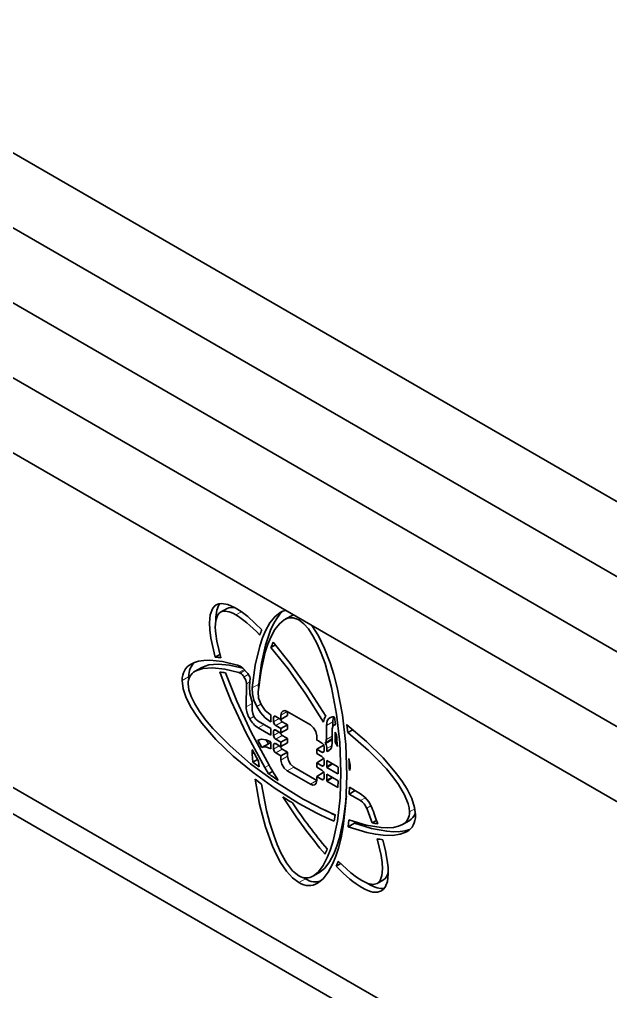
# Model space of a CAD drawing. Extents: x 291 to 828, y 188 to 662.
# Drawn here: x 691.95 to 711.26, y 629.25 to 660.99 of the extents above; entities that cross this region are included whole.
import ezdxf

# ---------------------------------------------------------------- set-up
doc = ezdxf.new("R2010")
doc.units = 0

msp = doc.modelspace()

# ---------------------------------------------------------------- linework, layer by layer
at = {"color": 7, "lineweight": 35}
for p, q in [((684.196, 660.994), (730.695, 634.147)), ((682.075, 659.769), (728.574, 632.923)), ((682.075, 659.769), (728.574, 632.923)), ((679.953, 658.544), (726.453, 631.698)), ((679.953, 658.544), (726.453, 631.698)), ((677.832, 657.319), (724.331, 630.473)), ((677.832, 657.319), (724.331, 630.473)), ((675.711, 656.095), (722.21, 629.248)), ((688.35, 637.872), (717.967, 620.773)), ((717.967, 619.909), (688.35, 637.008))]:
    msp.add_line(p, q, dxfattribs=at)
at = {"color": 7, "lineweight": 35, "ltscale": 0.006124}
for p, q in [((698.524, 641.635), (698.736, 641.758)), ((700.498, 638.137), (700.71, 638.26)), ((700.498, 637.84), (700.71, 637.963)), ((700.498, 637.395), (700.71, 637.517)), ((700.498, 637.246), (700.71, 637.368)), ((700.498, 636.949), (700.71, 637.071)), ((702.69, 634.628), (702.902, 634.75)), ((703.638, 632.776), (703.85, 632.899))]:
    msp.add_line(p, q, dxfattribs=at)
at = {"color": 7, "lineweight": 13, "ltscale": 0.00524}
msp.add_line((699.022, 641.547), (699.204, 641.652), dxfattribs=at)
at = {"color": 7, "lineweight": 35, "ltscale": 0.006122}
for p, q in [((700.607, 641.389), (700.819, 641.511)), ((697.697, 639.708), (697.91, 639.83)), ((701.665, 637.166), (701.877, 637.289)), ((701.665, 636.721), (701.877, 636.843)), ((704.468, 634.704), (704.68, 634.826))]:
    msp.add_line(p, q, dxfattribs=at)
at = {"color": 7, "lineweight": 13, "ltscale": 0.001617}
msp.add_line((701.081, 641.382), (701.137, 641.415), dxfattribs=at)
at = {"color": 7, "lineweight": 35, "ltscale": 0.004251}
msp.add_line((700.171, 640.485), (700.319, 640.57), dxfattribs=at)
at = {"color": 7, "lineweight": 35, "ltscale": 0.004394}
msp.add_line((698.349, 640.171), (698.501, 640.259), dxfattribs=at)
at = {"color": 7, "lineweight": 13, "ltscale": 0.005139}
msp.add_line((699.121, 639.667), (699.299, 639.77), dxfattribs=at)
at = {"color": 7, "lineweight": 13, "ltscale": 0.004618}
msp.add_line((699.169, 639.646), (699.329, 639.739), dxfattribs=at)
at = {"color": 7, "lineweight": 13, "ltscale": 0.006123}
for p, q in [((697.27, 639.406), (697.482, 639.529)), ((699.558, 639.166), (699.77, 639.288)), ((700.328, 637.492), (700.54, 637.615))]:
    msp.add_line(p, q, dxfattribs=at)
at = {"color": 7, "lineweight": 35, "ltscale": 0.002027}
msp.add_line((697.482, 639.529), (697.486, 639.448), dxfattribs=at)
at = {"color": 7, "lineweight": 13, "ltscale": 0.003982}
msp.add_line((699.29, 639.527), (699.428, 639.607), dxfattribs=at)
at = {"color": 7, "lineweight": 13, "ltscale": 0.00326}
msp.add_line((699.367, 639.299), (699.48, 639.364), dxfattribs=at)
at = {"color": 7, "lineweight": 35, "ltscale": 0.006354}
msp.add_line((699.466, 639.229), (699.494, 639.482), dxfattribs=at)
at = {"color": 7, "lineweight": 35, "ltscale": 0.018886}
msp.add_line((699.367, 639.299), (699.363, 638.544), dxfattribs=at)
at = {"color": 7, "lineweight": 13, "ltscale": 0.005647}
msp.add_line((699.363, 638.544), (699.559, 638.657), dxfattribs=at)
at = {"color": 7, "lineweight": 35, "ltscale": 0.006635}
msp.add_line((699.558, 638.43), (699.559, 638.696), dxfattribs=at)
at = {"color": 7, "lineweight": 13, "ltscale": 0.003975}
msp.add_line((699.708, 638.552), (699.845, 638.631), dxfattribs=at)
at = {"color": 7, "lineweight": 13, "ltscale": 0.00397}
msp.add_line((699.478, 638.154), (699.615, 638.233), dxfattribs=at)
at = {"color": 7, "lineweight": 35, "ltscale": 0.011932}
for p, q in [((700.171, 637.844), (699.758, 638.083)), ((699.758, 637.858), (700.171, 637.619))]:
    msp.add_line(p, q, dxfattribs=at)
at = {"color": 7, "lineweight": 35, "ltscale": 0.000604319}
msp.add_line((700.169, 638.284), (700.148, 638.296), dxfattribs=at)
at = {"color": 7, "lineweight": 13, "ltscale": 0.000572904}
msp.add_line((700.148, 638.071), (700.168, 638.083), dxfattribs=at)
at = {"color": 7, "lineweight": 35, "ltscale": 0.000910683}
msp.add_line((700.166, 638.247), (700.169, 638.284), dxfattribs=at)
at = {"color": 7, "lineweight": 35, "ltscale": 0.003342}
for p, q in [((700.166, 638.114), (700.166, 638.247)), ((700.166, 637.222), (700.166, 637.356)), ((701.997, 636.744), (701.997, 636.61))]:
    msp.add_line(p, q, dxfattribs=at)
at = {"color": 7, "lineweight": 13, "ltscale": 0.002043}
for p, q in [((700.257, 638.194), (700.328, 638.235)), ((700.257, 637.749), (700.328, 637.789))]:
    msp.add_line(p, q, dxfattribs=at)
at = {"color": 7, "lineweight": 35, "ltscale": 0.001671}
for p, q in [((700.257, 638.194), (700.257, 638.127)), ((700.257, 638.127), (700.257, 638.061)), ((700.257, 637.749), (700.257, 637.682)), ((701.905, 637.176), (701.905, 637.243)), ((701.905, 637.109), (701.905, 637.176)), ((701.905, 636.73), (701.905, 636.797)), ((701.905, 636.285), (701.905, 636.352)), ((701.905, 636.218), (701.905, 636.285))]:
    msp.add_line(p, q, dxfattribs=at)
at = {"color": 7, "lineweight": 13, "ltscale": 0.005385}
for p, q in [((700.257, 638.061), (700.444, 638.168)), ((700.257, 637.169), (700.444, 637.277))]:
    msp.add_line(p, q, dxfattribs=at)
at = {"color": 7, "lineweight": 35, "ltscale": 0.003297}
for p, q in [((700.442, 638.169), (700.328, 638.235)), ((700.328, 637.938), (700.442, 637.872)), ((700.442, 637.278), (700.328, 637.344)), ((700.328, 637.047), (700.442, 636.981))]:
    msp.add_line(p, q, dxfattribs=at)
at = {"color": 7, "lineweight": 35, "ltscale": 0.001594}
for p, q in [((700.498, 638.137), (700.442, 638.169)), ((700.442, 637.872), (700.498, 637.84)), ((700.442, 637.426), (700.498, 637.395)), ((700.498, 637.246), (700.442, 637.278)), ((700.442, 636.981), (700.498, 636.949))]:
    msp.add_line(p, q, dxfattribs=at)
at = {"color": 7, "lineweight": 13, "ltscale": 0.005904}
for p, q in [((700.498, 638.276), (700.702, 638.394)), ((701.461, 636.018), (701.665, 636.136))]:
    msp.add_line(p, q, dxfattribs=at)
at = {"color": 7, "lineweight": 35, "ltscale": 0.003468}
for p, q in [((700.498, 638.276), (700.498, 638.137)), ((701.665, 637.463), (701.665, 637.602))]:
    msp.add_line(p, q, dxfattribs=at)
at = {"color": 7, "lineweight": 35, "ltscale": 0.021892}
for p, q in [((701.461, 637.956), (700.702, 638.394)), ((700.702, 636.456), (701.461, 636.018))]:
    msp.add_line(p, q, dxfattribs=at)
at = {"color": 7, "lineweight": 35, "ltscale": 0.00325}
msp.add_line((700.71, 638.39), (700.71, 638.26), dxfattribs=at)
at = {"color": 7, "lineweight": 35, "ltscale": 0.000612796}
msp.add_line((702.117, 638.202), (702.095, 638.191), dxfattribs=at)
at = {"color": 7, "lineweight": 35, "ltscale": 0.006218}
msp.add_line((702.277, 637.965), (702.245, 638.212), dxfattribs=at)
at = {"color": 7, "lineweight": 13, "ltscale": 0.005612}
for p, q in [((699.758, 637.858), (699.952, 637.97)), ((701.98, 637.476), (702.174, 637.588))]:
    msp.add_line(p, q, dxfattribs=at)
at = {"color": 7, "lineweight": 35, "ltscale": 0.000711631}
msp.add_line((700.148, 638.071), (700.173, 638.057), dxfattribs=at)
at = {"color": 7, "lineweight": 35, "ltscale": 0.00334}
for p, q in [((700.166, 637.668), (700.166, 637.802)), ((701.997, 636.298), (701.997, 636.165))]:
    msp.add_line(p, q, dxfattribs=at)
at = {"color": 7, "lineweight": 13, "ltscale": 0.006122}
for p, q in [((700.328, 637.938), (700.54, 638.06)), ((700.328, 637.047), (700.54, 637.169)), ((700.702, 636.456), (700.914, 636.578))]:
    msp.add_line(p, q, dxfattribs=at)
at = {"color": 7, "lineweight": 35, "ltscale": 0.003296}
for p, q in [((700.442, 637.724), (700.328, 637.789)), ((700.54, 638.06), (700.655, 637.995)), ((700.328, 637.492), (700.442, 637.426)), ((700.54, 637.615), (700.655, 637.549)), ((700.54, 637.169), (700.655, 637.103))]:
    msp.add_line(p, q, dxfattribs=at)
at = {"color": 7, "lineweight": 35, "ltscale": 0.003712}
for p, q in [((700.498, 637.84), (700.498, 637.692)), ((700.71, 637.517), (700.71, 637.368)), ((700.498, 637.395), (700.498, 637.246)), ((701.665, 637.018), (701.665, 637.166)), ((701.665, 636.572), (701.665, 636.721))]:
    msp.add_line(p, q, dxfattribs=at)
at = {"color": 7, "lineweight": 35, "ltscale": 0.006125}
for p, q in [((700.498, 637.692), (700.71, 637.814)), ((701.941, 637.363), (702.153, 637.486)), ((701.949, 637.35), (702.162, 637.473)), ((699.874, 637.218), (700.086, 637.34))]:
    msp.add_line(p, q, dxfattribs=at)
at = {"color": 7, "lineweight": 35, "ltscale": 0.001596}
for p, q in [((700.655, 637.995), (700.71, 637.963)), ((700.655, 637.549), (700.71, 637.517)), ((701.72, 637.431), (701.665, 637.463)), ((701.665, 637.166), (701.72, 637.134)), ((700.655, 637.103), (700.71, 637.071)), ((701.72, 636.986), (701.665, 637.018)), ((701.665, 636.721), (701.72, 636.689)), ((701.72, 636.54), (701.665, 636.572)), ((701.665, 636.275), (701.72, 636.243))]:
    msp.add_line(p, q, dxfattribs=at)
at = {"color": 7, "lineweight": 35, "ltscale": 0.003711}
msp.add_line((700.71, 637.963), (700.71, 637.814), dxfattribs=at)
at = {"color": 7, "lineweight": 13, "ltscale": 0.006125}
for p, q in [((701.98, 637.936), (702.192, 638.058)), ((700.498, 636.81), (700.71, 636.932)), ((701.081, 632.805), (701.294, 632.928))]:
    msp.add_line(p, q, dxfattribs=at)
at = {"color": 7, "lineweight": 35, "ltscale": 0.011487}
msp.add_line((701.98, 637.936), (701.98, 637.476), dxfattribs=at)
at = {"color": 7, "lineweight": 35, "ltscale": 0.011485}
msp.add_line((702.174, 637.364), (702.174, 637.823), dxfattribs=at)
at = {"color": 7, "lineweight": 35, "ltscale": 0.003752}
msp.add_line((702.192, 638.058), (702.192, 637.908), dxfattribs=at)
at = {"color": 7, "lineweight": 35, "ltscale": 0.001237}
msp.add_line((702.233, 637.953), (702.275, 637.977), dxfattribs=at)
at = {"color": 7, "lineweight": 35, "ltscale": 0.000311178}
msp.add_line((702.233, 637.953), (702.244, 637.958), dxfattribs=at)
at = {"color": 7, "lineweight": 13, "ltscale": 0.000916036}
msp.add_line((702.244, 637.958), (702.275, 637.976), dxfattribs=at)
at = {"color": 7, "lineweight": 35, "ltscale": 0.000123925}
msp.add_line((702.645, 637.96), (702.641, 637.963), dxfattribs=at)
at = {"color": 7, "lineweight": 35, "ltscale": 0.000145608}
msp.add_line((702.641, 637.963), (702.646, 637.96), dxfattribs=at)
at = {"color": 7, "lineweight": 35, "ltscale": 0.006431}
msp.add_line((702.646, 637.96), (702.68, 637.705), dxfattribs=at)
at = {"color": 7, "lineweight": 35, "ltscale": 0.004762}
msp.add_line((702.68, 637.705), (702.844, 637.8), dxfattribs=at)
at = {"color": 7, "lineweight": 35, "ltscale": 0.006866}
msp.add_line((699.745, 637.46), (699.874, 637.218), dxfattribs=at)
at = {"color": 7, "lineweight": 35, "ltscale": 0.003678}
msp.add_line((700.017, 637.47), (700.086, 637.34), dxfattribs=at)
at = {"color": 7, "lineweight": 13, "ltscale": 0.005384}
msp.add_line((700.257, 637.615), (700.444, 637.723), dxfattribs=at)
at = {"color": 7, "lineweight": 35, "ltscale": 0.001669}
for p, q in [((700.257, 637.682), (700.257, 637.615)), ((700.257, 637.236), (700.257, 637.169)), ((701.905, 636.664), (701.905, 636.73))]:
    msp.add_line(p, q, dxfattribs=at)
at = {"color": 7, "lineweight": 35, "ltscale": 0.001595}
msp.add_line((700.498, 637.692), (700.442, 637.724), dxfattribs=at)
at = {"color": 7, "lineweight": 35, "ltscale": 0.000386819}
for p, q in [((702.153, 637.486), (702.162, 637.473)), ((701.941, 637.363), (701.949, 637.35))]:
    msp.add_line(p, q, dxfattribs=at)
at = {"color": 7, "lineweight": 35, "ltscale": 0.000662142}
msp.add_line((702.162, 637.473), (702.174, 637.45), dxfattribs=at)
at = {"color": 7, "lineweight": 35, "ltscale": 0.008093}
msp.add_line((702.266, 637.717), (702.266, 637.393), dxfattribs=at)
at = {"color": 7, "lineweight": 35, "ltscale": 0.002307}
msp.add_line((702.311, 637.636), (702.266, 637.717), dxfattribs=at)
at = {"color": 7, "lineweight": 35, "ltscale": 0.010623}
msp.add_line((699.765, 636.776), (699.56, 637.148), dxfattribs=at)
at = {"color": 7, "lineweight": 35, "ltscale": 0.000641225}
msp.add_line((700.171, 637.398), (700.149, 637.411), dxfattribs=at)
at = {"color": 7, "lineweight": 13, "ltscale": 0.00053183}
msp.add_line((700.149, 637.187), (700.167, 637.197), dxfattribs=at)
at = {"color": 7, "lineweight": 35, "ltscale": 0.000639904}
msp.add_line((700.149, 637.187), (700.171, 637.174), dxfattribs=at)
at = {"color": 7, "lineweight": 13, "ltscale": 0.002044}
msp.add_line((700.257, 637.303), (700.328, 637.344), dxfattribs=at)
at = {"color": 7, "lineweight": 35, "ltscale": 0.001672}
msp.add_line((700.257, 637.303), (700.257, 637.236), dxfattribs=at)
at = {"color": 7, "lineweight": 35, "ltscale": 0.003298}
for p, q in [((701.835, 637.365), (701.72, 637.431)), ((701.72, 637.134), (701.835, 637.068)), ((701.835, 636.92), (701.72, 636.986)), ((701.72, 636.689), (701.835, 636.623)), ((701.835, 636.474), (701.72, 636.54)), ((701.72, 636.243), (701.835, 636.177))]:
    msp.add_line(p, q, dxfattribs=at)
at = {"color": 7, "lineweight": 35, "ltscale": 0.000676047}
for p, q in [((701.877, 637.289), (701.901, 637.275)), ((701.877, 636.843), (701.901, 636.829))]:
    msp.add_line(p, q, dxfattribs=at)
at = {"color": 7, "lineweight": 13, "ltscale": 0.00493}
msp.add_line((701.997, 637.19), (702.168, 637.288), dxfattribs=at)
at = {"color": 7, "lineweight": 35, "ltscale": 0.002579}
msp.add_line((701.997, 637.19), (701.997, 637.087), dxfattribs=at)
at = {"color": 7, "lineweight": 35, "ltscale": 0.003214}
msp.add_line((701.997, 637.087), (702.109, 637.151), dxfattribs=at)
at = {"color": 7, "lineweight": 35, "ltscale": 0.001808}
msp.add_line((702.266, 637.393), (702.328, 637.429), dxfattribs=at)
at = {"color": 7, "lineweight": 35, "ltscale": 0.003892}
msp.add_line((702.266, 637.393), (702.34, 637.257), dxfattribs=at)
at = {"color": 7, "lineweight": 13, "ltscale": 0.001825}
msp.add_line((699.558, 636.998), (699.622, 637.034), dxfattribs=at)
at = {"color": 7, "lineweight": 35, "ltscale": 0.006478}
msp.add_line((699.558, 636.998), (699.583, 636.74), dxfattribs=at)
at = {"color": 7, "lineweight": 35, "ltscale": 0.004407}
msp.add_line((699.583, 636.74), (699.736, 636.828), dxfattribs=at)
at = {"color": 7, "lineweight": 35, "ltscale": 0.003471}
for p, q in [((700.498, 636.949), (700.498, 636.81)), ((701.665, 636.136), (701.665, 636.275))]:
    msp.add_line(p, q, dxfattribs=at)
at = {"color": 7, "lineweight": 35, "ltscale": 0.00347}
msp.add_line((700.71, 637.071), (700.71, 636.932), dxfattribs=at)
at = {"color": 7, "lineweight": 13, "ltscale": 0.002042}
for p, q in [((701.835, 637.068), (701.905, 637.109)), ((701.835, 636.623), (701.905, 636.663)), ((701.835, 636.177), (701.905, 636.218))]:
    msp.add_line(p, q, dxfattribs=at)
at = {"color": 7, "lineweight": 35, "ltscale": 0.006331}
msp.add_line((699.583, 636.74), (699.784, 636.585), dxfattribs=at)
at = {"color": 7, "lineweight": 35, "ltscale": 0.004779}
msp.add_line((699.784, 636.585), (699.765, 636.776), dxfattribs=at)
at = {"color": 7, "lineweight": 13, "ltscale": 0.003968}
msp.add_line((699.971, 636.565), (700.108, 636.644), dxfattribs=at)
at = {"color": 7, "lineweight": 35, "ltscale": 0.005917}
msp.add_line((699.971, 636.565), (700.09, 636.361), dxfattribs=at)
at = {"color": 7, "lineweight": 35, "ltscale": 0.021673}
msp.add_line((700.914, 636.578), (701.665, 636.145), dxfattribs=at)
at = {"color": 7, "lineweight": 35, "ltscale": 0.009784}
msp.add_line((702.331, 636.597), (701.992, 636.793), dxfattribs=at)
at = {"color": 7, "lineweight": 35, "ltscale": 0.005612}
msp.add_line((701.992, 636.568), (702.186, 636.68), dxfattribs=at)
at = {"color": 7, "lineweight": 35, "ltscale": 0.009782}
msp.add_line((701.992, 636.568), (702.331, 636.373), dxfattribs=at)
at = {"color": 7, "lineweight": 13, "ltscale": 0.001137}
msp.add_line((701.997, 636.744), (702.037, 636.767), dxfattribs=at)
at = {"color": 7, "lineweight": 13, "ltscale": 0.004479}
msp.add_line((701.997, 636.61), (702.152, 636.7), dxfattribs=at)
at = {"color": 7, "lineweight": 35, "ltscale": 0.0009458}
msp.add_line((702.365, 636.58), (702.331, 636.597), dxfattribs=at)
at = {"color": 7, "lineweight": 35, "ltscale": 0.005615}
msp.add_line((702.365, 636.356), (702.365, 636.58), dxfattribs=at)
at = {"color": 7, "lineweight": 35, "ltscale": 0.006511}
msp.add_line((699.858, 636.02), (699.653, 636.18), dxfattribs=at)
at = {"color": 7, "lineweight": 35, "ltscale": 0.003968}
msp.add_line((700.09, 636.361), (700.228, 636.44), dxfattribs=at)
at = {"color": 7, "lineweight": 35, "ltscale": 0.006123}
for p, q in [((701.665, 636.275), (701.877, 636.397)), ((701.556, 633.022), (701.768, 633.145))]:
    msp.add_line(p, q, dxfattribs=at)
at = {"color": 7, "lineweight": 35, "ltscale": 0.000676809}
msp.add_line((701.877, 636.397), (701.901, 636.384), dxfattribs=at)
at = {"color": 7, "lineweight": 35, "ltscale": 0.01065}
msp.add_line((702.361, 636.134), (701.992, 636.347), dxfattribs=at)
at = {"color": 7, "lineweight": 35, "ltscale": 0.005611}
for p, q in [((701.992, 636.123), (702.186, 636.235)), ((702.728, 635.698), (702.922, 635.81))]:
    msp.add_line(p, q, dxfattribs=at)
at = {"color": 7, "lineweight": 13, "ltscale": 0.001136}
msp.add_line((701.997, 636.298), (702.037, 636.321), dxfattribs=at)
at = {"color": 7, "lineweight": 13, "ltscale": 0.004476}
msp.add_line((701.997, 636.165), (702.152, 636.254), dxfattribs=at)
at = {"color": 7, "lineweight": 13, "ltscale": 0.00099061}
msp.add_line((702.331, 636.373), (702.365, 636.392), dxfattribs=at)
at = {"color": 7, "lineweight": 35, "ltscale": 0.000949211}
msp.add_line((702.331, 636.373), (702.365, 636.356), dxfattribs=at)
at = {"color": 7, "lineweight": 35, "ltscale": 0.010403}
msp.add_line((701.992, 636.123), (702.352, 635.914), dxfattribs=at)
at = {"color": 7, "lineweight": 35, "ltscale": 0.005493}
msp.add_line((702.352, 635.914), (702.361, 636.134), dxfattribs=at)
at = {"color": 7, "lineweight": 35, "ltscale": 0.005539}
msp.add_line((702.733, 635.919), (702.728, 635.698), dxfattribs=at)
at = {"color": 7, "lineweight": 35, "ltscale": 0.010462}
msp.add_line((703.095, 635.71), (702.733, 635.919), dxfattribs=at)
at = {"color": 7, "lineweight": 35, "ltscale": 0.010611}
msp.add_line((702.728, 635.698), (703.095, 635.485), dxfattribs=at)
at = {"color": 7, "lineweight": 13, "ltscale": 0.004685}
msp.add_line((703.095, 635.485), (703.258, 635.579), dxfattribs=at)
at = {"color": 7, "lineweight": 13, "ltscale": 0.004036}
msp.add_line((703.297, 635.236), (703.437, 635.317), dxfattribs=at)
at = {"color": 7, "lineweight": 35, "ltscale": 0.005439}
msp.add_line((702.235, 634.809), (702.269, 635.024), dxfattribs=at)
at = {"color": 7, "lineweight": 13, "ltscale": 0.00498}
msp.add_line((704.698, 635.118), (704.871, 635.218), dxfattribs=at)
at = {"color": 7, "lineweight": 35, "ltscale": 0.005625}
msp.add_line((702.718, 634.851), (702.69, 634.628), dxfattribs=at)
at = {"color": 7, "lineweight": 35, "ltscale": 0.000960737}
msp.add_line((702.907, 634.788), (702.902, 634.75), dxfattribs=at)
at = {"color": 7, "lineweight": 35, "ltscale": 0.004176}
msp.add_line((703.476, 634.754), (703.62, 634.838), dxfattribs=at)
at = {"color": 7, "lineweight": 35, "ltscale": 0.004364}
msp.add_line((702.301, 633.339), (702.452, 633.426), dxfattribs=at)
at = {"color": 7, "lineweight": 35, "ltscale": 0.001984}
msp.add_line((701.227, 632.97), (701.294, 632.928), dxfattribs=at)
at = {"color": 7, "lineweight": 35, "ltscale": 0.00061343}
msp.add_line((703.33, 632.778), (703.351, 632.765), dxfattribs=at)
at = {"color": 7, "lineweight": 35}
for points in [[(699.873, 641.062), (699.41, 641.494), (699.197, 641.656), (698.999, 641.782), (698.761, 641.888), (698.555, 641.919), (698.466, 641.906), (698.386, 641.873)], [(698.386, 641.873), (698.318, 641.821), (698.262, 641.75), (698.187, 641.555), (698.16, 641.294), (698.17, 641.059), (698.205, 640.792), (698.349, 640.171)], [(698.532, 640.147), (698.401, 640.694), (698.366, 640.929), (698.352, 641.136), (698.368, 641.364), (698.425, 641.532), (698.469, 641.592), (698.524, 641.635)], [(700.466, 641.626), (700.293, 641.49), (700.134, 641.291), (699.989, 641.03), (699.891, 640.796), (699.802, 640.53), (699.656, 639.906), (699.558, 639.166)], [(700.574, 641.676), (700.464, 641.569), (700.361, 641.435), (700.253, 641.256), (700.153, 641.045), (699.988, 640.561), (699.859, 639.973), (699.77, 639.288)], [(699.751, 639.032), (699.846, 639.736), (699.985, 640.335), (700.07, 640.592), (700.163, 640.818), (700.299, 641.07), (700.448, 641.261), (700.607, 641.389)], [(701.081, 641.382), (701.239, 641.262), (701.393, 641.09), (701.539, 640.87), (701.679, 640.607), (701.812, 640.3), (701.936, 639.958), (702.151, 639.183), (702.315, 638.312), (702.42, 637.377), (702.457, 636.412)], [(702.652, 636.299), (702.614, 637.312), (702.504, 638.282), (702.331, 639.182), (702.223, 639.598), (702.102, 639.986), (701.923, 640.456), (701.725, 640.863), (701.51, 641.199)], [(701.96, 638.24), (701.377, 639.155), (700.8, 639.966), (700.244, 640.658)], [(700.171, 640.485), (700.731, 639.785), (701.311, 638.965), (701.891, 638.046)], [(699.074, 639.912), (698.587, 640.026), (698.17, 640.068), (697.974, 640.061), (697.801, 640.035), (697.672, 639.997), (697.56, 639.944)], [(697.697, 639.708), (697.81, 639.759), (697.942, 639.794), (698.265, 639.817), (698.66, 639.775), (699.121, 639.667)], [(697.91, 639.83), (698.017, 639.879), (698.143, 639.914), (698.448, 639.94), (698.819, 639.906), (699.253, 639.812)], [(698.502, 639.684), (698.672, 639.222), (698.873, 638.732), (699.366, 637.682), (699.971, 636.565)], [(699.41, 639.635), (699.25, 639.814), (699.162, 639.875), (699.074, 639.912)], [(697.27, 639.406), (697.305, 639.137), (697.404, 638.842), (697.565, 638.524), (697.724, 638.273), (697.913, 638.015), (698.375, 637.481), (698.936, 636.937), (699.584, 636.397), (700.304, 635.878), (701.081, 635.393)], [(700.108, 636.644), (699.529, 637.715), (699.052, 638.732), (698.689, 639.657)], [(701.081, 635.617), (700.264, 636.132), (699.507, 636.69), (698.835, 637.268), (698.271, 637.842), (698.036, 638.12), (697.837, 638.389), (697.679, 638.642), (697.562, 638.879), (697.49, 639.097), (697.465, 639.294)], [(699.559, 638.696), (699.48, 638.97), (699.466, 639.229)], [(699.558, 639.166), (699.564, 638.972), (699.615, 638.763), (699.708, 638.552)], [(699.852, 638.619), (699.768, 638.832), (699.751, 639.032)], [(699.758, 638.083), (699.681, 638.145), (699.616, 638.233), (699.573, 638.333), (699.558, 638.43)], [(699.708, 638.552), (699.834, 638.356), (699.984, 638.192), (700.148, 638.071)], [(700.148, 638.296), (699.986, 638.429), (699.852, 638.619)], [(700.558, 638.408), (700.514, 638.359), (700.498, 638.276)], [(700.702, 638.394), (700.623, 638.422), (700.558, 638.408)], [(702.095, 638.191), (702.046, 638.15), (702.01, 638.093), (701.98, 637.936)], [(701.665, 637.602), (701.637, 637.737), (701.564, 637.864), (701.461, 637.956)], [(702.174, 637.823), (702.189, 637.903), (702.233, 637.953)], [(704.892, 635.006), (704.861, 635.264), (704.767, 635.549), (704.615, 635.856), (704.464, 636.1), (704.284, 636.352), (703.838, 636.876), (703.289, 637.417), (702.646, 637.96)], [(700.149, 637.411), (700.002, 637.474), (699.865, 637.491), (699.745, 637.46)], [(702.68, 637.705), (703.357, 637.12), (703.666, 636.816), (703.94, 636.519), (704.156, 636.257), (704.338, 636.006), (704.535, 635.676), (704.656, 635.378), (704.688, 635.243), (704.698, 635.118)], [(699.874, 637.218), (699.934, 637.238), (700.001, 637.239), (700.149, 637.187)], [(702.058, 637.109), (702.107, 637.149), (702.143, 637.205), (702.174, 637.364)], [(700.71, 636.932), (700.738, 636.797), (700.811, 636.67), (700.914, 636.578)], [(702.732, 636.462), (702.755, 636.548), (702.76, 636.646), (702.716, 636.863)], [(700.498, 636.81), (700.526, 636.675), (700.599, 636.548), (700.702, 636.456)], [(699.653, 636.18), (699.801, 635.366), (699.992, 634.633), (700.222, 633.994), (700.349, 633.716), (700.484, 633.467), (700.673, 633.184), (700.873, 632.962), (701.081, 632.805)], [(702.457, 636.412), (702.427, 635.57), (702.339, 634.817), (702.202, 634.169), (702.116, 633.89), (702.021, 633.643), (701.879, 633.368), (701.724, 633.159), (701.556, 633.022)], [(701.693, 632.787), (701.876, 632.933), (702.044, 633.149), (702.194, 633.431), (702.29, 633.667), (702.375, 633.933), (702.459, 634.268), (702.53, 634.637), (702.62, 635.417), (702.652, 636.299)], [(701.081, 633.03), (700.979, 633.101), (700.879, 633.195), (700.683, 633.447), (700.497, 633.779), (700.374, 634.053), (700.259, 634.359), (700.136, 634.744), (700.026, 635.162), (699.858, 636.02)], [(701.461, 636.018), (701.54, 635.991), (701.605, 636.004)], [(701.605, 636.004), (701.649, 636.053), (701.665, 636.136)], [(702.634, 635.628), (702.544, 634.894), (702.406, 634.263), (702.321, 633.991), (702.227, 633.751), (702.087, 633.483), (701.933, 633.279), (701.768, 633.145)], [(703.464, 635.254), (703.368, 635.439), (703.241, 635.596), (703.095, 635.71)], [(702.69, 634.628), (703.303, 634.441), (703.58, 634.384), (703.835, 634.352), (704.138, 634.346), (704.395, 634.384), (704.603, 634.467)], [(704.468, 634.704), (704.334, 634.646), (704.174, 634.61), (703.984, 634.596), (703.771, 634.604), (703.282, 634.685), (702.718, 634.851)], [(702.902, 634.75), (703.459, 634.578), (703.95, 634.484), (704.182, 634.466), (704.392, 634.471), (704.555, 634.495), (704.699, 634.536)], [(703.64, 634.236), (703.766, 633.692), (703.798, 633.46), (703.809, 633.258), (703.79, 633.037), (703.733, 632.875), (703.638, 632.776)], [(703.776, 632.539), (703.842, 632.589), (703.897, 632.657), (703.972, 632.845), (704.002, 633.098), (703.996, 633.299), (703.971, 633.527), (703.912, 633.849), (703.822, 634.208)], [(703.638, 632.776), (703.505, 632.743), (703.337, 632.775), (703.136, 632.87), (702.966, 632.981), (702.78, 633.125), (702.368, 633.511)]]:
    msp.add_lwpolyline(points, dxfattribs=at)
for centre, radius, start, end in [((700.761, 641.124), 0.582, 100.9681, 120.4694), ((701.078, 641.066), 0.515, 109.9168, 120.1917), ((702.732, 639.795), 3.126, 156.1067, 159.5094), ((703.115, 639.358), 3.152, 155.6414, 159.0447), ((698.02, 637.018), 3.171, 80.6933, 84.0404), ((697.914, 639.315), 0.448, 118.8207, 182.6344), ((698.153, 636.613), 3.09, 80.0075, 83.5121), ((699.06, 639.463), 0.214, 59.4222, 73.5064), ((698.965, 639.319), 0.386, 32.6332, 58.0879), ((698.945, 639.281), 0.423, 2.3811, 35.4615), ((698.61, 639.097), 0.964, 23.5406, 33.908), ((700.519, 639.221), 0.753, 174.8577, 182.2858), ((700.163, 638.571), 0.801, 181.9417, 211.3372), ((700.186, 638.538), 0.804, 208.4866, 237.7963), ((700.431, 638.119), 0.266, 181.213, 193.549), ((700.308, 638.2), 0.0501, 126.4725, 186.6971), ((700.298, 638.195), 0.0501, 53.2743, 113.4984), ((700.628, 638.193), 0.159, 195.2726, 236.5035), ((702.267, 638.023), 0.376, 144.751, 176.5019), ((702.198, 637.988), 0.229, 78.1328, 110.7106), ((702.574, 638.068), 0.382, 157.2445, 181.4261), ((700.34, 637.801), 0.174, 165.7061, 179.7671), ((700.415, 638.07), 0.158, 183.3787, 236.6238), ((700.308, 637.755), 0.05, 126.3904, 186.7147), ((700.298, 637.749), 0.05, 53.2828, 113.6115), ((702.281, 637.862), 0.103, 92.5603, 111.4532), ((700.426, 637.673), 0.26, 181.02, 191.7977), ((700.415, 637.624), 0.158, 183.3733, 236.6287), ((700.628, 637.747), 0.159, 195.2549, 236.5223), ((701.822, 637.465), 0.157, 319.3158, 3.9138), ((702.069, 637.568), 0.117, 315.6499, 333.2751), ((689.416, 636.448), 12.949, 3.5786, 5.2649), ((700.325, 637.065), 0.77, 173.8483, 185.0374), ((700.179, 637.159), 0.204, 93.7392, 117.0864), ((700.425, 637.227), 0.26, 181.0331, 191.8064), ((700.339, 637.355), 0.173, 165.6554, 179.7934), ((700.415, 637.178), 0.158, 183.3303, 236.662), ((700.308, 637.309), 0.05, 126.3733, 186.704), ((700.298, 637.303), 0.05, 53.3384, 113.6196), ((700.628, 637.301), 0.159, 195.217, 236.565), ((701.757, 637.243), 0.145, 28.6779, 57.7477), ((701.76, 637.237), 0.146, 2.3051, 31.3012), ((701.665, 637.177), 0.333, 2.2512, 31.3854), ((701.865, 637.109), 0.05, 233.3738, 293.6209), ((701.748, 636.788), 0.158, 3.381, 56.5871), ((701.855, 637.103), 0.0501, 306.4205, 6.6587), ((701.962, 637.277), 0.194, 280.5063, 299.8417), ((689.141, 636.139), 13.595, 1.3647, 3.0549), ((720.086, 648.192), 23.075, 210.0299, 211.479), ((701.865, 636.663), 0.0499, 233.2869, 293.6712), ((701.855, 636.658), 0.0501, 306.4258, 6.6401), ((701.736, 636.739), 0.262, 1.0499, 11.7801), ((701.824, 636.611), 0.174, 345.7603, 359.842), ((707.669, 647.024), 13.082, 234.6004, 236.283), ((701.747, 636.342), 0.159, 3.4039, 56.5697), ((701.855, 636.212), 0.0502, 306.5069, 6.624), ((701.736, 636.294), 0.261, 1.0642, 11.7887), ((701.865, 636.217), 0.05, 233.2963, 293.5521), ((701.823, 636.166), 0.174, 345.6923, 359.7434), ((708.142, 647.469), 14.081, 237.4013, 238.939), ((706.369, 644.708), 10.516, 239.8168, 247.0531), ((713.826, 643.969), 15.523, 213.4755, 220.4044), ((706.671, 644.999), 11.114, 239.8084, 246.4767), ((702.814, 635.055), 0.515, 20.6232, 56.8858), ((692.32, 630.892), 11.806, 19.0952, 21.59), ((692.007, 630.719), 12.322, 18.9844, 21.593), ((706.626, 644.574), 10.509, 243.1373, 245.4937), ((704.472, 635.209), 0.435, 298.5006, 343.4455), ((704.008, 637.782), 3.074, 260.0199, 263.469), ((704.262, 637.667), 3.487, 259.719, 262.7555), ((699.048, 634.975), 3.145, 336.7872, 340.1709), ((699.109, 634.694), 3.468, 337.0024, 340.0516)]:
    msp.add_arc(centre, radius, start, end, dxfattribs=at)
for centre, major_axis, ratio, start_param, end_param in [((702.072, 636.279), (3.48, -5.713), 0.219987, 3.219641, 3.491817), ((701.855, 635.813), (3.33, -5.823), 0.188091, 2.829428, 3.142411), ((702.29, 635.527), (3.552, -6.232), 0.181983, 2.943203, 3.142622), ((701.141, 637.294), (2.599, -4.338), 0.207883, 2.412599, 2.783845), ((701.025, 636.878), (0.208, -4.575), 0.301133, 2.951319, 3.296423), ((701.975, 636.761), (4.383, -3.145), 0.31285, 3.067928, 3.362396), ((701.679, 636.695), (4.3, -3.088), 0.315814, 2.999862, 3.364669), ((701.027, 637.647), (2.861, -5.166), 0.245828, 4.979304, 5.425501), ((700.204, 637.736), (4.421, -2.887), 0.279776, 6.142472, 6.463944), ((699.856, 638.179), (4.926, -3.552), 0.294535, 6.15158, 6.492511), ((700.59, 638.459), (3.18, -5.925), 0.222123, 5.625058, 5.938886), ((701.063, 638.213), (0.289, -5.254), 0.280402, 6.102048, 6.424214), ((701.74, 636.797), (2.105, -3.901), 0.225158, 0.006427, 0.267427), ((700.853, 638.733), (0.612, -6.022), 0.295175, 6.073392, 6.415049), ((701.049, 639.065), (0.628, -6.232), 0.290191, 6.077194, 6.350947), ((700.917, 638.314), (3.063, -5.657), 0.225859, 5.930906, 6.204377), ((700.667, 638.271), (3.101, -5.737), 0.224431, 5.933453, 6.289505)]:
    msp.add_ellipse(centre, major_axis=major_axis, ratio=ratio, start_param=start_param, end_param=end_param, dxfattribs=at)

doc.saveas('drawing.dxf')
